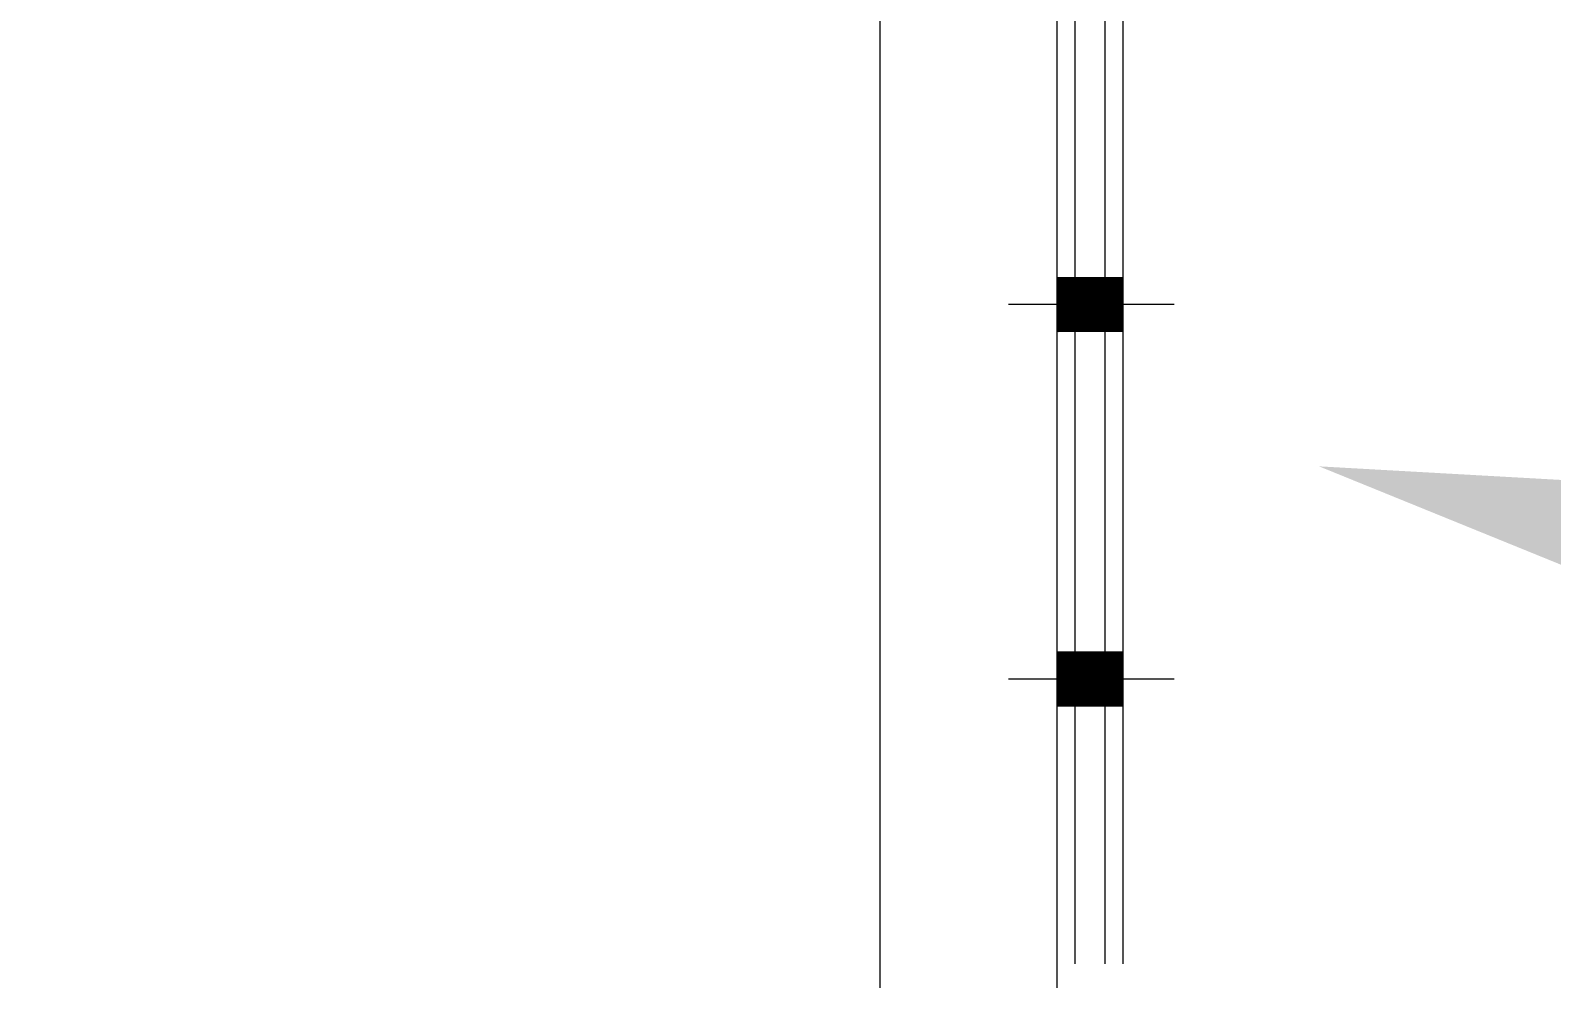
# Model space of a CAD drawing. Header units: inches. Extents: x 0 to 157513, y -28488 to 35640.
# Drawn here: x 33936 to 34443, y 20057 to 20374 of the extents above; entities that cross this region are included whole.
import ezdxf

# ---------------------------------------------------------------- set-up
doc = ezdxf.new("R2010")
doc.units = ezdxf.units.IN
doc.header["$LTSCALE"] = 400
doc.header["$MEASUREMENT"] = 0
doc.linetypes.add('CENTER', pattern=[2, 1.25, -0.25, 0.25, -0.25])
doc.linetypes.add('PHANTOM', pattern=[2.5, 1.25, -0.25, 0.25, -0.25, 0.25, -0.25])
doc.layers.add('BF STR', color=8, linetype='PHANTOM', lineweight=5)
doc.layers.add('cen', color=1, linetype='CENTER')
doc.styles.add('ROMANS', font='romans')
doc.dimstyles.new('SAM2 60 SC', dxfattribs={"dimscale": 60, "dimtxt": 2.5, "dimasz": 2.5, "dimexe": 1.25, "dimexo": 0.625, "dimtad": 1, "dimtoh": 1, "dimdec": 0, "dimdsep": 46, "dimtxsty": 'ROMANS', "dimblk": 'OBLIQUE', "dimcen": 2.5, "dimclrd": 1, "dimclre": 1, "dimclrt": 256, "dimadec": 0, "dimazin": 2, "dimtfac": 1, "dimtdec": 0, "dimtofl": 0, "dimtmove": 0, "dimatfit": 3, "dimfxl": 1, "dimtolj": 1, "dimtzin": 0, "dimarcsym": 1})

# ---------------------------------------------------------------- blocks, each defined once
blk = doc.blocks.new('611bf4 strgaele')
at = {"layer": 'BF STR'}
for p, q in [((-269044.44, 34566.32, -169.38), (-269044.44, 33738.63, -169.38)), ((-269034.44, 34566.32, -169.38), (-269034.44, 33738.63, -169.38)), ((-269028.44, 34566.32, -169.38), (-269028.44, 33738.63, -169.38)), ((-269109.44, 34501.32, -169.38), (-269109.44, 33738.63, -169.38)), ((-269050.44, 34501.32, -169.38), (-269050.44, 33738.63, -169.38)), ((-269028.44, 34295.32, -169.38), (-269050.44, 34295.32, -169.38)), ((-269050.44, 34295.32, -169.38), (-269050.44, 34277.32, -169.38)), ((-269050.44, 34295.17, -169.38), (-269032.59, 34277.32, -169.38)), ((-269050.44, 34294.99, -169.38), (-269032.77, 34277.32, -169.38)), ((-269050.44, 34294.82, -169.38), (-269032.95, 34277.32, -169.38)), ((-269050.44, 34294.64, -169.38), (-269033.12, 34277.32, -169.38)), ((-269050.44, 34294.46, -169.38), (-269033.3, 34277.32, -169.38)), ((-269050.44, 34294.29, -169.38), (-269033.48, 34277.32, -169.38)), ((-269050.44, 34294.11, -169.38), (-269033.65, 34277.32, -169.38)), ((-269050.44, 34293.93, -169.38), (-269033.83, 34277.32, -169.38)), ((-269050.44, 34293.76, -169.38), (-269034.01, 34277.32, -169.38)), ((-269050.44, 34293.58, -169.38), (-269034.18, 34277.32, -169.38)), ((-269050.44, 34293.4, -169.38), (-269034.36, 34277.32, -169.38)), ((-269050.44, 34293.23, -169.38), (-269034.54, 34277.32, -169.38)), ((-269050.44, 34293.05, -169.38), (-269034.71, 34277.32, -169.38)), ((-269050.44, 34292.87, -169.38), (-269034.89, 34277.32, -169.38)), ((-269050.44, 34292.7, -169.38), (-269035.07, 34277.32, -169.38)), ((-269050.44, 34292.52, -169.38), (-269035.25, 34277.32, -169.38)), ((-269050.44, 34292.34, -169.38), (-269035.42, 34277.32, -169.38)), ((-269050.44, 34292.17, -169.38), (-269035.6, 34277.32, -169.38)), ((-269050.44, 34291.99, -169.38), (-269035.78, 34277.32, -169.38)), ((-269050.44, 34291.81, -169.38), (-269035.95, 34277.32, -169.38)), ((-269050.44, 34291.64, -169.38), (-269036.13, 34277.32, -169.38)), ((-269050.44, 34291.46, -169.38), (-269036.31, 34277.32, -169.38)), ((-269050.44, 34291.28, -169.38), (-269036.48, 34277.32, -169.38)), ((-269050.44, 34291.11, -169.38), (-269036.66, 34277.32, -169.38)), ((-269050.44, 34290.93, -169.38), (-269036.84, 34277.32, -169.38)), ((-269050.44, 34290.75, -169.38), (-269037.01, 34277.32, -169.38)), ((-269050.44, 34290.58, -169.38), (-269037.19, 34277.32, -169.38)), ((-269050.42, 34295.32, -169.38), (-269032.42, 34277.32, -169.38)), ((-269050.24, 34295.32, -169.38), (-269032.24, 34277.32, -169.38)), ((-269050.06, 34295.32, -169.38), (-269032.06, 34277.32, -169.38)), ((-269049.89, 34295.32, -169.38), (-269031.89, 34277.32, -169.38)), ((-269049.71, 34295.32, -169.38), (-269031.71, 34277.32, -169.38)), ((-269049.53, 34295.32, -169.38), (-269031.53, 34277.32, -169.38)), ((-269049.36, 34295.32, -169.38), (-269031.36, 34277.32, -169.38)), ((-269049.18, 34295.32, -169.38), (-269031.18, 34277.32, -169.38)), ((-269049, 34295.32, -169.38), (-269031, 34277.32, -169.38)), ((-269048.83, 34295.32, -169.38), (-269030.83, 34277.32, -169.38)), ((-269048.65, 34295.32, -169.38), (-269030.65, 34277.32, -169.38)), ((-269048.47, 34295.32, -169.38), (-269030.47, 34277.32, -169.38)), ((-269048.3, 34295.32, -169.38), (-269030.3, 34277.32, -169.38)), ((-269048.12, 34295.32, -169.38), (-269030.12, 34277.32, -169.38)), ((-269047.94, 34295.32, -169.38), (-269029.94, 34277.32, -169.38)), ((-269047.77, 34295.32, -169.38), (-269029.77, 34277.32, -169.38)), ((-269047.59, 34295.32, -169.38), (-269029.59, 34277.32, -169.38)), ((-269047.41, 34295.32, -169.38), (-269029.41, 34277.32, -169.38)), ((-269047.23, 34295.32, -169.38), (-269029.23, 34277.32, -169.38)), ((-269047.06, 34295.32, -169.38), (-269029.06, 34277.32, -169.38)), ((-269046.88, 34295.32, -169.38), (-269028.88, 34277.32, -169.38)), ((-269046.7, 34295.32, -169.38), (-269028.7, 34277.32, -169.38)), ((-269046.53, 34295.32, -169.38), (-269028.53, 34277.32, -169.38)), ((-269046.35, 34295.32, -169.38), (-269028.44, 34277.41, -169.38)), ((-269046.17, 34295.32, -169.38), (-269028.44, 34277.59, -169.38)), ((-269046, 34295.32, -169.38), (-269028.44, 34277.77, -169.38)), ((-269045.82, 34295.32, -169.38), (-269028.44, 34277.94, -169.38)), ((-269045.64, 34295.32, -169.38), (-269028.44, 34278.12, -169.38)), ((-269045.47, 34295.32, -169.38), (-269028.44, 34278.3, -169.38)), ((-269045.29, 34295.32, -169.38), (-269028.44, 34278.47, -169.38)), ((-269045.11, 34295.32, -169.38), (-269028.44, 34278.65, -169.38)), ((-269044.94, 34295.32, -169.38), (-269028.44, 34278.83, -169.38)), ((-269044.76, 34295.32, -169.38), (-269028.44, 34279, -169.38)), ((-269044.58, 34295.32, -169.38), (-269028.44, 34279.18, -169.38)), ((-269044.41, 34295.32, -169.38), (-269028.44, 34279.36, -169.38)), ((-269044.23, 34295.32, -169.38), (-269028.44, 34279.54, -169.38)), ((-269044.05, 34295.32, -169.38), (-269028.44, 34279.71, -169.38)), ((-269043.88, 34295.32, -169.38), (-269028.44, 34279.89, -169.38)), ((-269043.7, 34295.32, -169.38), (-269028.44, 34280.07, -169.38)), ((-269043.52, 34295.32, -169.38), (-269028.44, 34280.24, -169.38)), ((-269043.35, 34295.32, -169.38), (-269028.44, 34280.42, -169.38)), ((-269043.17, 34295.32, -169.38), (-269028.44, 34280.6, -169.38)), ((-269042.99, 34295.32, -169.38), (-269028.44, 34280.77, -169.38)), ((-269042.82, 34295.32, -169.38), (-269028.44, 34280.95, -169.38)), ((-269042.64, 34295.32, -169.38), (-269028.44, 34281.13, -169.38)), ((-269042.46, 34295.32, -169.38), (-269028.44, 34281.3, -169.38)), ((-269042.28, 34295.32, -169.38), (-269028.44, 34281.48, -169.38)), ((-269042.11, 34295.32, -169.38), (-269028.44, 34281.66, -169.38)), ((-269041.93, 34295.32, -169.38), (-269028.44, 34281.83, -169.38)), ((-269041.75, 34295.32, -169.38), (-269028.44, 34282.01, -169.38)), ((-269041.58, 34295.32, -169.38), (-269028.44, 34282.19, -169.38)), ((-269041.4, 34295.32, -169.38), (-269028.44, 34282.36, -169.38)), ((-269041.22, 34295.32, -169.38), (-269028.44, 34282.54, -169.38)), ((-269041.05, 34295.32, -169.38), (-269028.44, 34282.72, -169.38)), ((-269040.87, 34295.32, -169.38), (-269028.44, 34282.89, -169.38)), ((-269040.69, 34295.32, -169.38), (-269028.44, 34283.07, -169.38)), ((-269040.52, 34295.32, -169.38), (-269028.44, 34283.25, -169.38)), ((-269040.34, 34295.32, -169.38), (-269028.44, 34283.42, -169.38)), ((-269040.16, 34295.32, -169.38), (-269028.44, 34283.6, -169.38)), ((-269039.99, 34295.32, -169.38), (-269028.44, 34283.78, -169.38)), ((-269039.81, 34295.32, -169.38), (-269028.44, 34283.95, -169.38)), ((-269039.63, 34295.32, -169.38), (-269028.44, 34284.13, -169.38)), ((-269039.46, 34295.32, -169.38), (-269028.44, 34284.31, -169.38)), ((-269039.28, 34295.32, -169.38), (-269028.44, 34284.48, -169.38)), ((-269039.1, 34295.32, -169.38), (-269028.44, 34284.66, -169.38)), ((-269038.93, 34295.32, -169.38), (-269028.44, 34284.84, -169.38)), ((-269038.75, 34295.32, -169.38), (-269028.44, 34285.02, -169.38)), ((-269038.57, 34295.32, -169.38), (-269028.44, 34285.19, -169.38)), ((-269038.4, 34295.32, -169.38), (-269028.44, 34285.37, -169.38)), ((-269038.22, 34295.32, -169.38), (-269028.44, 34285.55, -169.38)), ((-269038.04, 34295.32, -169.38), (-269028.44, 34285.72, -169.38)), ((-269037.87, 34295.32, -169.38), (-269028.44, 34285.9, -169.38)), ((-269037.69, 34295.32, -169.38), (-269028.44, 34286.08, -169.38)), ((-269037.51, 34295.32, -169.38), (-269028.44, 34286.25, -169.38)), ((-269037.34, 34295.32, -169.38), (-269028.44, 34286.43, -169.38)), ((-269037.16, 34295.32, -169.38), (-269028.44, 34286.61, -169.38)), ((-269036.98, 34295.32, -169.38), (-269028.44, 34286.78, -169.38)), ((-269036.8, 34295.32, -169.38), (-269028.44, 34286.96, -169.38)), ((-269036.63, 34295.32, -169.38), (-269028.44, 34287.14, -169.38)), ((-269036.45, 34295.32, -169.38), (-269028.44, 34287.31, -169.38)), ((-269036.27, 34295.32, -169.38), (-269028.44, 34287.49, -169.38)), ((-269036.1, 34295.32, -169.38), (-269028.44, 34287.67, -169.38)), ((-269035.92, 34295.32, -169.38), (-269028.44, 34287.84, -169.38)), ((-269035.74, 34295.32, -169.38), (-269028.44, 34288.02, -169.38)), ((-269035.57, 34295.32, -169.38), (-269028.44, 34288.2, -169.38)), ((-269035.39, 34295.32, -169.38), (-269028.44, 34288.37, -169.38)), ((-269035.21, 34295.32, -169.38), (-269028.44, 34288.55, -169.38)), ((-269035.04, 34295.32, -169.38), (-269028.44, 34288.73, -169.38)), ((-269034.86, 34295.32, -169.38), (-269028.44, 34288.9, -169.38)), ((-269034.68, 34295.32, -169.38), (-269028.44, 34289.08, -169.38)), ((-269034.51, 34295.32, -169.38), (-269028.44, 34289.26, -169.38)), ((-269034.33, 34295.32, -169.38), (-269028.44, 34289.43, -169.38)), ((-269034.15, 34295.32, -169.38), (-269028.44, 34289.61, -169.38)), ((-269033.98, 34295.32, -169.38), (-269028.44, 34289.79, -169.38)), ((-269033.8, 34295.32, -169.38), (-269028.44, 34289.97, -169.38)), ((-269033.62, 34295.32, -169.38), (-269028.44, 34290.14, -169.38)), ((-269033.45, 34295.32, -169.38), (-269028.44, 34290.32, -169.38)), ((-269033.27, 34295.32, -169.38), (-269028.44, 34290.5, -169.38)), ((-269033.09, 34295.32, -169.38), (-269028.44, 34290.67, -169.38)), ((-269032.92, 34295.32, -169.38), (-269028.44, 34290.85, -169.38)), ((-269032.74, 34295.32, -169.38), (-269028.44, 34291.03, -169.38)), ((-269032.56, 34295.32, -169.38), (-269028.44, 34291.2, -169.38)), ((-269032.39, 34295.32, -169.38), (-269028.44, 34291.38, -169.38)), ((-269032.21, 34295.32, -169.38), (-269028.44, 34291.56, -169.38)), ((-269032.03, 34295.32, -169.38), (-269028.44, 34291.73, -169.38)), ((-269031.86, 34295.32, -169.38), (-269028.44, 34291.91, -169.38)), ((-269031.68, 34295.32, -169.38), (-269028.44, 34292.09, -169.38)), ((-269031.5, 34295.32, -169.38), (-269028.44, 34292.26, -169.38)), ((-269031.32, 34295.32, -169.38), (-269028.44, 34292.44, -169.38)), ((-269031.15, 34295.32, -169.38), (-269028.44, 34292.62, -169.38)), ((-269030.97, 34295.32, -169.38), (-269028.44, 34292.79, -169.38)), ((-269030.79, 34295.32, -169.38), (-269028.44, 34292.97, -169.38)), ((-269030.62, 34295.32, -169.38), (-269028.44, 34293.15, -169.38)), ((-269030.44, 34295.32, -169.38), (-269028.44, 34293.32, -169.38)), ((-269030.26, 34295.32, -169.38), (-269028.44, 34293.5, -169.38)), ((-269030.09, 34295.32, -169.38), (-269028.44, 34293.68, -169.38)), ((-269029.91, 34295.32, -169.38), (-269028.44, 34293.85, -169.38)), ((-269029.73, 34295.32, -169.38), (-269028.44, 34294.03, -169.38)), ((-269029.56, 34295.32, -169.38), (-269028.44, 34294.21, -169.38)), ((-269029.38, 34295.32, -169.38), (-269028.44, 34294.38, -169.38)), ((-269029.2, 34295.32, -169.38), (-269028.44, 34294.56, -169.38)), ((-269029.03, 34295.32, -169.38), (-269028.44, 34294.74, -169.38)), ((-269028.85, 34295.32, -169.38), (-269028.44, 34294.91, -169.38)), ((-269028.67, 34295.32, -169.38), (-269028.44, 34295.09, -169.38)), ((-269028.5, 34295.32, -169.38), (-269028.44, 34295.27, -169.38)), ((-269028.44, 34277.32, -169.38), (-269028.44, 34295.32, -169.38)), ((-269011.32, 34286.32, -169.38), (-269066.58, 34286.32, -169.38)), ((-269050.44, 34290.4, -169.38), (-269037.37, 34277.32, -169.38)), ((-269050.44, 34290.22, -169.38), (-269037.54, 34277.32, -169.38)), ((-269050.44, 34290.04, -169.38), (-269037.72, 34277.32, -169.38)), ((-269050.44, 34289.87, -169.38), (-269037.9, 34277.32, -169.38)), ((-269050.44, 34289.69, -169.38), (-269038.07, 34277.32, -169.38)), ((-269050.44, 34289.51, -169.38), (-269038.25, 34277.32, -169.38)), ((-269050.44, 34289.34, -169.38), (-269038.43, 34277.32, -169.38)), ((-269050.44, 34289.16, -169.38), (-269038.6, 34277.32, -169.38)), ((-269050.44, 34288.98, -169.38), (-269038.78, 34277.32, -169.38)), ((-269050.44, 34288.81, -169.38), (-269038.96, 34277.32, -169.38)), ((-269050.44, 34288.63, -169.38), (-269039.13, 34277.32, -169.38)), ((-269050.44, 34288.45, -169.38), (-269039.31, 34277.32, -169.38)), ((-269050.44, 34288.28, -169.38), (-269039.49, 34277.32, -169.38)), ((-269050.44, 34288.1, -169.38), (-269039.66, 34277.32, -169.38)), ((-269050.44, 34287.92, -169.38), (-269039.84, 34277.32, -169.38)), ((-269050.44, 34287.75, -169.38), (-269040.02, 34277.32, -169.38)), ((-269050.44, 34287.57, -169.38), (-269040.19, 34277.32, -169.38)), ((-269050.44, 34287.39, -169.38), (-269040.37, 34277.32, -169.38)), ((-269050.44, 34287.22, -169.38), (-269040.55, 34277.32, -169.38)), ((-269050.44, 34287.04, -169.38), (-269040.73, 34277.32, -169.38)), ((-269050.44, 34286.86, -169.38), (-269040.9, 34277.32, -169.38)), ((-269050.44, 34286.69, -169.38), (-269041.08, 34277.32, -169.38)), ((-269050.44, 34286.51, -169.38), (-269041.26, 34277.32, -169.38)), ((-269050.44, 34286.33, -169.38), (-269041.43, 34277.32, -169.38)), ((-269050.44, 34286.16, -169.38), (-269041.61, 34277.32, -169.38)), ((-269050.44, 34285.98, -169.38), (-269041.79, 34277.32, -169.38)), ((-269050.44, 34285.8, -169.38), (-269041.96, 34277.32, -169.38)), ((-269050.44, 34285.63, -169.38), (-269042.14, 34277.32, -169.38)), ((-269050.44, 34285.45, -169.38), (-269042.32, 34277.32, -169.38)), ((-269050.44, 34285.27, -169.38), (-269042.49, 34277.32, -169.38)), ((-269050.44, 34285.09, -169.38), (-269042.67, 34277.32, -169.38)), ((-269050.44, 34284.92, -169.38), (-269042.85, 34277.32, -169.38)), ((-269050.44, 34284.74, -169.38), (-269043.02, 34277.32, -169.38)), ((-269050.44, 34284.56, -169.38), (-269043.2, 34277.32, -169.38)), ((-269050.44, 34284.39, -169.38), (-269043.38, 34277.32, -169.38)), ((-269050.44, 34284.21, -169.38), (-269043.55, 34277.32, -169.38)), ((-269050.44, 34284.03, -169.38), (-269043.73, 34277.32, -169.38)), ((-269050.44, 34283.86, -169.38), (-269043.91, 34277.32, -169.38)), ((-269050.44, 34283.68, -169.38), (-269044.08, 34277.32, -169.38)), ((-269050.44, 34283.5, -169.38), (-269044.26, 34277.32, -169.38)), ((-269050.44, 34283.33, -169.38), (-269044.44, 34277.32, -169.38)), ((-269050.44, 34283.15, -169.38), (-269044.61, 34277.32, -169.38)), ((-269050.44, 34282.97, -169.38), (-269044.79, 34277.32, -169.38)), ((-269050.44, 34282.8, -169.38), (-269044.97, 34277.32, -169.38)), ((-269050.44, 34282.62, -169.38), (-269045.14, 34277.32, -169.38)), ((-269050.44, 34282.44, -169.38), (-269045.32, 34277.32, -169.38)), ((-269050.44, 34282.27, -169.38), (-269045.5, 34277.32, -169.38)), ((-269050.44, 34282.09, -169.38), (-269045.67, 34277.32, -169.38)), ((-269050.44, 34281.91, -169.38), (-269045.85, 34277.32, -169.38)), ((-269050.44, 34281.74, -169.38), (-269046.03, 34277.32, -169.38)), ((-269050.44, 34281.56, -169.38), (-269046.21, 34277.32, -169.38)), ((-269050.44, 34281.38, -169.38), (-269046.38, 34277.32, -169.38)), ((-269050.44, 34281.21, -169.38), (-269046.56, 34277.32, -169.38)), ((-269050.44, 34281.03, -169.38), (-269046.74, 34277.32, -169.38)), ((-269050.44, 34280.85, -169.38), (-269046.91, 34277.32, -169.38)), ((-269050.44, 34280.68, -169.38), (-269047.09, 34277.32, -169.38)), ((-269050.44, 34280.5, -169.38), (-269047.27, 34277.32, -169.38)), ((-269050.44, 34280.32, -169.38), (-269047.44, 34277.32, -169.38)), ((-269050.44, 34280.15, -169.38), (-269047.62, 34277.32, -169.38)), ((-269050.44, 34279.97, -169.38), (-269047.8, 34277.32, -169.38)), ((-269050.44, 34279.79, -169.38), (-269047.97, 34277.32, -169.38)), ((-269050.44, 34279.61, -169.38), (-269048.15, 34277.32, -169.38)), ((-269050.44, 34279.44, -169.38), (-269048.33, 34277.32, -169.38)), ((-269050.44, 34279.26, -169.38), (-269048.5, 34277.32, -169.38)), ((-269050.44, 34279.08, -169.38), (-269048.68, 34277.32, -169.38)), ((-269050.44, 34278.91, -169.38), (-269048.86, 34277.32, -169.38)), ((-269050.44, 34278.73, -169.38), (-269049.03, 34277.32, -169.38)), ((-269050.44, 34278.55, -169.38), (-269049.21, 34277.32, -169.38)), ((-269050.44, 34278.38, -169.38), (-269049.39, 34277.32, -169.38)), ((-269050.44, 34278.2, -169.38), (-269049.56, 34277.32, -169.38)), ((-269050.44, 34278.02, -169.38), (-269049.74, 34277.32, -169.38)), ((-269050.44, 34277.85, -169.38), (-269049.92, 34277.32, -169.38)), ((-269050.44, 34277.67, -169.38), (-269050.09, 34277.32, -169.38)), ((-269050.44, 34277.49, -169.38), (-269050.27, 34277.32, -169.38)), ((-269028.44, 34277.32, -169.38), (-269050.44, 34277.32, -169.38)), ((-269028.44, 34170.32, -169.38), (-269050.44, 34170.32, -169.38)), ((-269050.44, 34170.32, -169.38), (-269050.44, 34152.32, -169.38)), ((-269050.44, 34170.17, -169.38), (-269032.59, 34152.32, -169.38)), ((-269050.44, 34169.99, -169.38), (-269032.77, 34152.32, -169.38)), ((-269050.44, 34169.82, -169.38), (-269032.95, 34152.32, -169.38)), ((-269050.44, 34169.64, -169.38), (-269033.12, 34152.32, -169.38)), ((-269050.44, 34169.46, -169.38), (-269033.3, 34152.32, -169.38)), ((-269050.44, 34169.29, -169.38), (-269033.48, 34152.32, -169.38)), ((-269050.44, 34169.11, -169.38), (-269033.65, 34152.32, -169.38)), ((-269050.44, 34168.93, -169.38), (-269033.83, 34152.32, -169.38)), ((-269050.42, 34170.32, -169.38), (-269032.42, 34152.32, -169.38)), ((-269050.24, 34170.32, -169.38), (-269032.24, 34152.32, -169.38)), ((-269050.06, 34170.32, -169.38), (-269032.06, 34152.32, -169.38)), ((-269049.89, 34170.32, -169.38), (-269031.89, 34152.32, -169.38)), ((-269049.71, 34170.32, -169.38), (-269031.71, 34152.32, -169.38)), ((-269049.53, 34170.32, -169.38), (-269031.53, 34152.32, -169.38)), ((-269049.36, 34170.32, -169.38), (-269031.36, 34152.32, -169.38)), ((-269049.18, 34170.32, -169.38), (-269031.18, 34152.32, -169.38)), ((-269049, 34170.32, -169.38), (-269031, 34152.32, -169.38)), ((-269048.83, 34170.32, -169.38), (-269030.83, 34152.32, -169.38)), ((-269048.65, 34170.32, -169.38), (-269030.65, 34152.32, -169.38)), ((-269048.47, 34170.32, -169.38), (-269030.47, 34152.32, -169.38)), ((-269048.3, 34170.32, -169.38), (-269030.3, 34152.32, -169.38)), ((-269048.12, 34170.32, -169.38), (-269030.12, 34152.32, -169.38)), ((-269047.94, 34170.32, -169.38), (-269029.94, 34152.32, -169.38)), ((-269047.77, 34170.32, -169.38), (-269029.77, 34152.32, -169.38)), ((-269047.59, 34170.32, -169.38), (-269029.59, 34152.32, -169.38)), ((-269047.41, 34170.32, -169.38), (-269029.41, 34152.32, -169.38)), ((-269047.23, 34170.32, -169.38), (-269029.23, 34152.32, -169.38)), ((-269047.06, 34170.32, -169.38), (-269029.06, 34152.32, -169.38)), ((-269046.88, 34170.32, -169.38), (-269028.88, 34152.32, -169.38)), ((-269046.7, 34170.32, -169.38), (-269028.7, 34152.32, -169.38)), ((-269046.53, 34170.32, -169.38), (-269028.53, 34152.32, -169.38)), ((-269046.35, 34170.32, -169.38), (-269028.44, 34152.41, -169.38)), ((-269046.17, 34170.32, -169.38), (-269028.44, 34152.59, -169.38)), ((-269046, 34170.32, -169.38), (-269028.44, 34152.77, -169.38)), ((-269045.82, 34170.32, -169.38), (-269028.44, 34152.94, -169.38)), ((-269045.64, 34170.32, -169.38), (-269028.44, 34153.12, -169.38)), ((-269045.47, 34170.32, -169.38), (-269028.44, 34153.3, -169.38)), ((-269045.29, 34170.32, -169.38), (-269028.44, 34153.47, -169.38)), ((-269045.11, 34170.32, -169.38), (-269028.44, 34153.65, -169.38)), ((-269044.94, 34170.32, -169.38), (-269028.44, 34153.83, -169.38)), ((-269044.76, 34170.32, -169.38), (-269028.44, 34154, -169.38)), ((-269044.58, 34170.32, -169.38), (-269028.44, 34154.18, -169.38)), ((-269044.41, 34170.32, -169.38), (-269028.44, 34154.36, -169.38)), ((-269044.23, 34170.32, -169.38), (-269028.44, 34154.54, -169.38)), ((-269044.05, 34170.32, -169.38), (-269028.44, 34154.71, -169.38)), ((-269043.88, 34170.32, -169.38), (-269028.44, 34154.89, -169.38)), ((-269043.7, 34170.32, -169.38), (-269028.44, 34155.07, -169.38)), ((-269043.52, 34170.32, -169.38), (-269028.44, 34155.24, -169.38)), ((-269043.35, 34170.32, -169.38), (-269028.44, 34155.42, -169.38)), ((-269043.17, 34170.32, -169.38), (-269028.44, 34155.6, -169.38)), ((-269042.99, 34170.32, -169.38), (-269028.44, 34155.77, -169.38)), ((-269042.82, 34170.32, -169.38), (-269028.44, 34155.95, -169.38)), ((-269042.64, 34170.32, -169.38), (-269028.44, 34156.13, -169.38)), ((-269042.46, 34170.32, -169.38), (-269028.44, 34156.3, -169.38)), ((-269042.28, 34170.32, -169.38), (-269028.44, 34156.48, -169.38)), ((-269042.11, 34170.32, -169.38), (-269028.44, 34156.66, -169.38)), ((-269041.93, 34170.32, -169.38), (-269028.44, 34156.83, -169.38)), ((-269041.75, 34170.32, -169.38), (-269028.44, 34157.01, -169.38)), ((-269041.58, 34170.32, -169.38), (-269028.44, 34157.19, -169.38)), ((-269041.4, 34170.32, -169.38), (-269028.44, 34157.36, -169.38)), ((-269041.22, 34170.32, -169.38), (-269028.44, 34157.54, -169.38)), ((-269041.05, 34170.32, -169.38), (-269028.44, 34157.72, -169.38)), ((-269040.87, 34170.32, -169.38), (-269028.44, 34157.89, -169.38)), ((-269040.69, 34170.32, -169.38), (-269028.44, 34158.07, -169.38)), ((-269040.52, 34170.32, -169.38), (-269028.44, 34158.25, -169.38)), ((-269040.34, 34170.32, -169.38), (-269028.44, 34158.42, -169.38)), ((-269040.16, 34170.32, -169.38), (-269028.44, 34158.6, -169.38)), ((-269039.99, 34170.32, -169.38), (-269028.44, 34158.78, -169.38)), ((-269039.81, 34170.32, -169.38), (-269028.44, 34158.95, -169.38)), ((-269039.63, 34170.32, -169.38), (-269028.44, 34159.13, -169.38)), ((-269039.46, 34170.32, -169.38), (-269028.44, 34159.31, -169.38)), ((-269039.28, 34170.32, -169.38), (-269028.44, 34159.48, -169.38)), ((-269039.1, 34170.32, -169.38), (-269028.44, 34159.66, -169.38)), ((-269038.93, 34170.32, -169.38), (-269028.44, 34159.84, -169.38)), ((-269038.75, 34170.32, -169.38), (-269028.44, 34160.02, -169.38)), ((-269038.57, 34170.32, -169.38), (-269028.44, 34160.19, -169.38)), ((-269038.4, 34170.32, -169.38), (-269028.44, 34160.37, -169.38)), ((-269038.22, 34170.32, -169.38), (-269028.44, 34160.55, -169.38)), ((-269038.04, 34170.32, -169.38), (-269028.44, 34160.72, -169.38)), ((-269037.87, 34170.32, -169.38), (-269028.44, 34160.9, -169.38)), ((-269037.69, 34170.32, -169.38), (-269028.44, 34161.08, -169.38)), ((-269037.51, 34170.32, -169.38), (-269028.44, 34161.25, -169.38)), ((-269037.34, 34170.32, -169.38), (-269028.44, 34161.43, -169.38)), ((-269037.16, 34170.32, -169.38), (-269028.44, 34161.61, -169.38)), ((-269036.98, 34170.32, -169.38), (-269028.44, 34161.78, -169.38)), ((-269036.8, 34170.32, -169.38), (-269028.44, 34161.96, -169.38)), ((-269036.63, 34170.32, -169.38), (-269028.44, 34162.14, -169.38)), ((-269036.45, 34170.32, -169.38), (-269028.44, 34162.31, -169.38)), ((-269036.27, 34170.32, -169.38), (-269028.44, 34162.49, -169.38)), ((-269036.1, 34170.32, -169.38), (-269028.44, 34162.67, -169.38)), ((-269035.92, 34170.32, -169.38), (-269028.44, 34162.84, -169.38)), ((-269035.74, 34170.32, -169.38), (-269028.44, 34163.02, -169.38)), ((-269035.57, 34170.32, -169.38), (-269028.44, 34163.2, -169.38)), ((-269035.39, 34170.32, -169.38), (-269028.44, 34163.37, -169.38)), ((-269035.21, 34170.32, -169.38), (-269028.44, 34163.55, -169.38)), ((-269035.04, 34170.32, -169.38), (-269028.44, 34163.73, -169.38)), ((-269034.86, 34170.32, -169.38), (-269028.44, 34163.9, -169.38)), ((-269034.68, 34170.32, -169.38), (-269028.44, 34164.08, -169.38)), ((-269034.51, 34170.32, -169.38), (-269028.44, 34164.26, -169.38)), ((-269034.33, 34170.32, -169.38), (-269028.44, 34164.43, -169.38)), ((-269034.15, 34170.32, -169.38), (-269028.44, 34164.61, -169.38)), ((-269033.98, 34170.32, -169.38), (-269028.44, 34164.79, -169.38)), ((-269033.8, 34170.32, -169.38), (-269028.44, 34164.97, -169.38)), ((-269033.62, 34170.32, -169.38), (-269028.44, 34165.14, -169.38)), ((-269033.45, 34170.32, -169.38), (-269028.44, 34165.32, -169.38)), ((-269033.27, 34170.32, -169.38), (-269028.44, 34165.5, -169.38)), ((-269033.09, 34170.32, -169.38), (-269028.44, 34165.67, -169.38)), ((-269032.92, 34170.32, -169.38), (-269028.44, 34165.85, -169.38)), ((-269032.74, 34170.32, -169.38), (-269028.44, 34166.03, -169.38)), ((-269032.56, 34170.32, -169.38), (-269028.44, 34166.2, -169.38)), ((-269032.39, 34170.32, -169.38), (-269028.44, 34166.38, -169.38)), ((-269032.21, 34170.32, -169.38), (-269028.44, 34166.56, -169.38)), ((-269032.03, 34170.32, -169.38), (-269028.44, 34166.73, -169.38)), ((-269031.86, 34170.32, -169.38), (-269028.44, 34166.91, -169.38)), ((-269031.68, 34170.32, -169.38), (-269028.44, 34167.09, -169.38)), ((-269031.5, 34170.32, -169.38), (-269028.44, 34167.26, -169.38)), ((-269031.32, 34170.32, -169.38), (-269028.44, 34167.44, -169.38)), ((-269031.15, 34170.32, -169.38), (-269028.44, 34167.62, -169.38)), ((-269030.97, 34170.32, -169.38), (-269028.44, 34167.79, -169.38)), ((-269030.79, 34170.32, -169.38), (-269028.44, 34167.97, -169.38)), ((-269030.62, 34170.32, -169.38), (-269028.44, 34168.15, -169.38)), ((-269030.44, 34170.32, -169.38), (-269028.44, 34168.32, -169.38)), ((-269030.26, 34170.32, -169.38), (-269028.44, 34168.5, -169.38)), ((-269030.09, 34170.32, -169.38), (-269028.44, 34168.68, -169.38)), ((-269029.91, 34170.32, -169.38), (-269028.44, 34168.85, -169.38)), ((-269029.73, 34170.32, -169.38), (-269028.44, 34169.03, -169.38)), ((-269029.56, 34170.32, -169.38), (-269028.44, 34169.21, -169.38)), ((-269029.38, 34170.32, -169.38), (-269028.44, 34169.38, -169.38)), ((-269029.2, 34170.32, -169.38), (-269028.44, 34169.56, -169.38)), ((-269029.03, 34170.32, -169.38), (-269028.44, 34169.74, -169.38)), ((-269028.85, 34170.32, -169.38), (-269028.44, 34169.91, -169.38)), ((-269028.67, 34170.32, -169.38), (-269028.44, 34170.09, -169.38)), ((-269028.5, 34170.32, -169.38), (-269028.44, 34170.27, -169.38)), ((-269028.44, 34152.32, -169.38), (-269028.44, 34170.32, -169.38)), ((-269050.44, 34168.76, -169.38), (-269034.01, 34152.32, -169.38)), ((-269050.44, 34168.58, -169.38), (-269034.18, 34152.32, -169.38)), ((-269050.44, 34168.4, -169.38), (-269034.36, 34152.32, -169.38)), ((-269050.44, 34168.23, -169.38), (-269034.54, 34152.32, -169.38)), ((-269050.44, 34168.05, -169.38), (-269034.71, 34152.32, -169.38)), ((-269050.44, 34167.87, -169.38), (-269034.89, 34152.32, -169.38)), ((-269050.44, 34167.7, -169.38), (-269035.07, 34152.32, -169.38)), ((-269050.44, 34167.52, -169.38), (-269035.25, 34152.32, -169.38)), ((-269050.44, 34167.34, -169.38), (-269035.42, 34152.32, -169.38)), ((-269050.44, 34167.17, -169.38), (-269035.6, 34152.32, -169.38)), ((-269050.44, 34166.99, -169.38), (-269035.78, 34152.32, -169.38)), ((-269050.44, 34166.81, -169.38), (-269035.95, 34152.32, -169.38)), ((-269050.44, 34166.64, -169.38), (-269036.13, 34152.32, -169.38)), ((-269050.44, 34166.46, -169.38), (-269036.31, 34152.32, -169.38)), ((-269050.44, 34166.28, -169.38), (-269036.48, 34152.32, -169.38)), ((-269050.44, 34166.11, -169.38), (-269036.66, 34152.32, -169.38)), ((-269050.44, 34165.93, -169.38), (-269036.84, 34152.32, -169.38)), ((-269050.44, 34165.75, -169.38), (-269037.01, 34152.32, -169.38)), ((-269050.44, 34165.58, -169.38), (-269037.19, 34152.32, -169.38)), ((-269050.44, 34165.4, -169.38), (-269037.37, 34152.32, -169.38)), ((-269050.44, 34165.22, -169.38), (-269037.54, 34152.32, -169.38)), ((-269050.44, 34165.04, -169.38), (-269037.72, 34152.32, -169.38)), ((-269050.44, 34164.87, -169.38), (-269037.9, 34152.32, -169.38)), ((-269050.44, 34164.69, -169.38), (-269038.07, 34152.32, -169.38)), ((-269050.44, 34164.51, -169.38), (-269038.25, 34152.32, -169.38)), ((-269050.44, 34164.34, -169.38), (-269038.43, 34152.32, -169.38)), ((-269050.44, 34164.16, -169.38), (-269038.6, 34152.32, -169.38)), ((-269050.44, 34163.98, -169.38), (-269038.78, 34152.32, -169.38)), ((-269050.44, 34163.81, -169.38), (-269038.96, 34152.32, -169.38)), ((-269011.32, 34161.32, -169.38), (-269066.58, 34161.32, -169.38)), ((-269050.44, 34163.63, -169.38), (-269039.13, 34152.32, -169.38)), ((-269050.44, 34163.45, -169.38), (-269039.31, 34152.32, -169.38)), ((-269050.44, 34163.28, -169.38), (-269039.49, 34152.32, -169.38)), ((-269050.44, 34163.1, -169.38), (-269039.66, 34152.32, -169.38)), ((-269050.44, 34162.92, -169.38), (-269039.84, 34152.32, -169.38)), ((-269050.44, 34162.75, -169.38), (-269040.02, 34152.32, -169.38)), ((-269050.44, 34162.57, -169.38), (-269040.19, 34152.32, -169.38)), ((-269050.44, 34162.39, -169.38), (-269040.37, 34152.32, -169.38)), ((-269050.44, 34162.22, -169.38), (-269040.55, 34152.32, -169.38)), ((-269050.44, 34162.04, -169.38), (-269040.73, 34152.32, -169.38)), ((-269050.44, 34161.86, -169.38), (-269040.9, 34152.32, -169.38)), ((-269050.44, 34161.69, -169.38), (-269041.08, 34152.32, -169.38)), ((-269050.44, 34161.51, -169.38), (-269041.26, 34152.32, -169.38)), ((-269050.44, 34161.33, -169.38), (-269041.43, 34152.32, -169.38)), ((-269050.44, 34161.16, -169.38), (-269041.61, 34152.32, -169.38)), ((-269050.44, 34160.98, -169.38), (-269041.79, 34152.32, -169.38)), ((-269050.44, 34160.8, -169.38), (-269041.96, 34152.32, -169.38)), ((-269050.44, 34160.63, -169.38), (-269042.14, 34152.32, -169.38)), ((-269050.44, 34160.45, -169.38), (-269042.32, 34152.32, -169.38)), ((-269050.44, 34160.27, -169.38), (-269042.49, 34152.32, -169.38)), ((-269050.44, 34160.09, -169.38), (-269042.67, 34152.32, -169.38)), ((-269050.44, 34159.92, -169.38), (-269042.85, 34152.32, -169.38)), ((-269050.44, 34159.74, -169.38), (-269043.02, 34152.32, -169.38)), ((-269050.44, 34159.56, -169.38), (-269043.2, 34152.32, -169.38)), ((-269050.44, 34159.39, -169.38), (-269043.38, 34152.32, -169.38)), ((-269050.44, 34159.21, -169.38), (-269043.55, 34152.32, -169.38)), ((-269050.44, 34159.03, -169.38), (-269043.73, 34152.32, -169.38)), ((-269050.44, 34158.86, -169.38), (-269043.91, 34152.32, -169.38)), ((-269050.44, 34158.68, -169.38), (-269044.08, 34152.32, -169.38)), ((-269050.44, 34158.5, -169.38), (-269044.26, 34152.32, -169.38)), ((-269050.44, 34158.33, -169.38), (-269044.44, 34152.32, -169.38)), ((-269050.44, 34158.15, -169.38), (-269044.61, 34152.32, -169.38)), ((-269050.44, 34157.97, -169.38), (-269044.79, 34152.32, -169.38)), ((-269050.44, 34157.8, -169.38), (-269044.97, 34152.32, -169.38)), ((-269050.44, 34157.62, -169.38), (-269045.14, 34152.32, -169.38)), ((-269050.44, 34157.44, -169.38), (-269045.32, 34152.32, -169.38)), ((-269050.44, 34157.27, -169.38), (-269045.5, 34152.32, -169.38)), ((-269050.44, 34157.09, -169.38), (-269045.67, 34152.32, -169.38)), ((-269050.44, 34156.91, -169.38), (-269045.85, 34152.32, -169.38)), ((-269050.44, 34156.74, -169.38), (-269046.03, 34152.32, -169.38)), ((-269050.44, 34156.56, -169.38), (-269046.21, 34152.32, -169.38)), ((-269050.44, 34156.38, -169.38), (-269046.38, 34152.32, -169.38)), ((-269050.44, 34156.21, -169.38), (-269046.56, 34152.32, -169.38)), ((-269050.44, 34156.03, -169.38), (-269046.74, 34152.32, -169.38)), ((-269050.44, 34155.85, -169.38), (-269046.91, 34152.32, -169.38)), ((-269050.44, 34155.68, -169.38), (-269047.09, 34152.32, -169.38)), ((-269050.44, 34155.5, -169.38), (-269047.27, 34152.32, -169.38)), ((-269050.44, 34155.32, -169.38), (-269047.44, 34152.32, -169.38)), ((-269050.44, 34155.15, -169.38), (-269047.62, 34152.32, -169.38)), ((-269050.44, 34154.97, -169.38), (-269047.8, 34152.32, -169.38)), ((-269050.44, 34154.79, -169.38), (-269047.97, 34152.32, -169.38)), ((-269050.44, 34154.61, -169.38), (-269048.15, 34152.32, -169.38)), ((-269050.44, 34154.44, -169.38), (-269048.33, 34152.32, -169.38)), ((-269050.44, 34154.26, -169.38), (-269048.5, 34152.32, -169.38)), ((-269050.44, 34154.08, -169.38), (-269048.68, 34152.32, -169.38)), ((-269050.44, 34153.91, -169.38), (-269048.86, 34152.32, -169.38)), ((-269050.44, 34153.73, -169.38), (-269049.03, 34152.32, -169.38)), ((-269050.44, 34153.55, -169.38), (-269049.21, 34152.32, -169.38)), ((-269050.44, 34153.38, -169.38), (-269049.39, 34152.32, -169.38)), ((-269050.44, 34153.2, -169.38), (-269049.56, 34152.32, -169.38)), ((-269050.44, 34153.02, -169.38), (-269049.74, 34152.32, -169.38)), ((-269050.44, 34152.85, -169.38), (-269049.92, 34152.32, -169.38)), ((-269050.44, 34152.67, -169.38), (-269050.09, 34152.32, -169.38)), ((-269050.44, 34152.49, -169.38), (-269050.27, 34152.32, -169.38)), ((-269028.44, 34152.32, -169.38), (-269050.44, 34152.32, -169.38))]:
    blk.add_line(p, q, dxfattribs=at)
blk = doc.blocks.new('_OBLIQUE')
at = {"color": 0, "linetype": 'ByBlock'}
blk.add_line((-0.5, -0.5), (0.5, 0.5), dxfattribs=at)
blk = doc.blocks.new('*D336')
at = {"color": 1, "lineweight": -2}
for p, q in [((36166.35, 22393.88), (38094.91, 22393.88)), ((38019.91, 22393.88), (38019.91, 17807.76)), ((33466.42, 17807.76), (38094.91, 17807.76))]:
    blk.add_line(p, q, dxfattribs=at)
at = {"layer": 'Defpoints', "color": 0}
for p in [(36128.85, 22393.88, 169.38), (33428.92, 17807.76, 23.43), (38019.91, 17807.76)]:
    blk.add_point(p, dxfattribs=at)
at = {"color": 1, "lineweight": -2, "xscale": 150, "yscale": 150, "zscale": 150}
for p, rotation in [((38019.91, 22393.88), 90), ((38019.91, 17807.76), 270)]:
    blk.add_blockref('_OBLIQUE', p, dxfattribs=dict(at, rotation=rotation))
at = {"insert": (37907.41, 20100.82), "char_height": 150, "attachment_point": 5, "rotation": 90, "style": 'ROMANS'}
blk.add_mtext('\\A1;4586', dxfattribs=at)

msp = doc.modelspace()

# ---------------------------------------------------------------- linework, layer by layer
at = {"color": 3}
msp.add_solid([(34691.06, 20095.72), (34716.41, 20208.4), (34365.68, 20228.1)], dxfattribs=at)

# ---------------------------------------------------------------- block references
at = {"layer": 'cen', "ltscale": 0.5}
msp.add_blockref('611bf4 strgaele', (303328.68, -14004.25, 169.38), dxfattribs=at)

# ---------------------------------------------------------------- dimensions: what is measured, and where the dimension line sits
dim = msp.add_linear_dim(base=(38019.91, 17807.76), p1=(36128.85, 22393.88, 169.38), p2=(33428.92, 17807.76, 23.43), angle=90, dimstyle='SAM2 60 SC', override={"dimtoh": 0})
dim.commit()
dim.dimension.update_dxf_attribs({"geometry": '*D336', "text_midpoint": (37907.41, 20100.82)})

doc.saveas('drawing.dxf')
